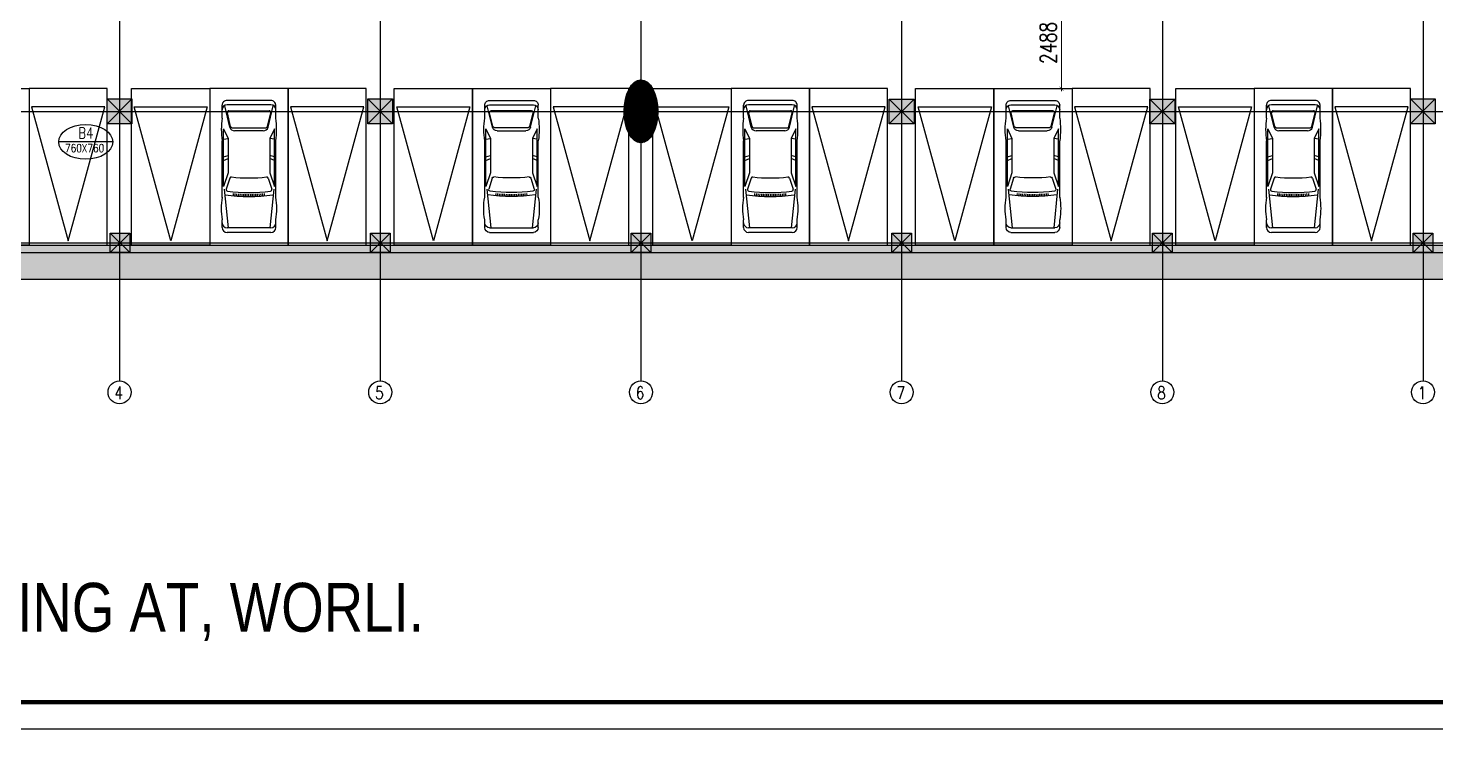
# Model space of a CAD drawing. Extents: x -14054 to 906348, y -36965 to 188562.
# Drawn here: x 817974 to 861171, y 60268 to 81767 of the extents above; entities that cross this region are included whole.
import ezdxf
from ezdxf.enums import TextEntityAlignment as Align

# ---------------------------------------------------------------- set-up
doc = ezdxf.new("R2010")
doc.units = 0
doc.header["$LTSCALE"] = 1000
doc.header["$MEASUREMENT"] = 0
doc.header["$PDMODE"] = 34
doc.header["$PDSIZE"] = -5
doc.linetypes.add('HIDDEN', pattern=[0.375, 0.25, -0.125])
doc.layers.get('0').update_dxf_attribs({"linetype": 'CONTINUOUS'})
doc.layers.get('DEFPOINTS').update_dxf_attribs({"linetype": 'CONTINUOUS'})
for name, color, linetype in [('BOR', 5, 'CONTINUOUS'), ('CAR', 6, 'CONTINUOUS'), ('COL-FIN', 3, 'CONTINUOUS'), ('COL-SOL', 253, 'CONTINUOUS'), ('COL-TX1', 4, 'CONTINUOUS'), ('COL-TX2', 33, 'CONTINUOUS'), ('CROSS', 3, 'CONTINUOUS'), ('DIM', 5, 'CONTINUOUS'), ('DOOR', 6, 'CONTINUOUS'), ('GLASS', 9, 'CONTINUOUS'), ('GRID', 8, 'HIDDEN'), ('HATCH', 9, 'CONTINUOUS'), ('HT', 9, 'CONTINUOUS'), ('RETWALL', 7, 'CONTINUOUS')]:
    doc.layers.add(name, color=color, linetype=linetype)
doc.layers.add('TEXT', color=3, linetype='CONTINUOUS', lineweight=15)
doc.layers.add('WALL', color=2, linetype='CONTINUOUS', lineweight=30)
doc.styles.add('DIM', font='romans.shx', dxfattribs={"width": 0.75, "height": 500})
doc.styles.add('ROMANS', font='ROMANS.shx', dxfattribs={"height": 350})
doc.styles.add('STYLE2', font='simplex.shx', dxfattribs={"width": 0.8})
doc.styles.add('SW1', font='arial.ttf')
doc.dimstyles.new('DIM2', dxfattribs={"dimtxt": 300, "dimasz": 300, "dimexe": 75, "dimexo": 0, "dimgap": 100, "dimtad": 1, "dimdec": 0, "dimzin": 1, "dimdsep": 46, "dimtxsty": 'DIM', "dimblk1": 'ARCHTICK', "dimblk2": 'ARCHTICK', "dimsah": 1, "dimcen": 0, "dimdle": 75, "dimclrd": 9, "dimclre": 9, "dimclrt": 3, "dimadec": 0, "dimazin": 0, "dimtfac": 1, "dimtdec": 0, "dimtmove": 2, "dimatfit": 3, "dimldrblk": 'ARCHTICK', "dimfxl": 1, "dimtolj": 1, "dimtzin": 12, "dimarcsym": 0})

# ---------------------------------------------------------------- blocks, each defined once
blk = doc.blocks.new('CAR1')
at = {"linetype": 'Continuous'}
for p, q in [((-166, 4334), (-166, 4068)), ((-96, 3029), (38, 4341)), ((0, 4500), (1495, 4500)), ((0, 4341), (1495, 4341)), ((1592, 3029), (1457, 4341)), ((1661, 4334), (1661, 4068)), ((-166, 3305), (-166, 1374)), ((35, 2472), (-123, 2938)), ((-123, 2938), (-123, 967)), ((91, 2650), (-30, 3023)), ((217, 3237), (223, 3173)), ((276, 3242), (281, 3178)), ((335, 3246), (339, 3182)), ((394, 3250), (398, 3186)), ((453, 3253), (456, 3189)), ((512, 3256), (514, 3191)), ((571, 3258), (573, 3193)), ((630, 3259), (631, 3195)), ((689, 3260), (689, 3195)), ((748, 3260), (748, 3196)), ((807, 3260), (806, 3195)), ((866, 3259), (864, 3195)), ((925, 3258), (923, 3193)), ((984, 3256), (981, 3191)), ((1043, 3253), (1040, 3189)), ((1102, 3250), (1098, 3186)), ((1160, 3246), (1156, 3182)), ((1219, 3242), (1214, 3178)), ((1278, 3237), (1273, 3173)), ((1405, 2650), (1526, 3023)), ((1461, 2472), (1619, 2938)), ((1619, 2938), (1619, 967)), ((1661, 3305), (1661, 1374)), ((35, 1300), (35, 2472)), ((1461, 1300), (1461, 2472)), ((-123, 2052), (35, 1978)), ((-123, 1923), (35, 1884)), ((1619, 2052), (1461, 1978)), ((1619, 1923), (1461, 1884)), ((-123, 1317), (35, 1300)), ((-123, 967), (35, 1300)), ((259, 1041), (1237, 1041)), ((1619, 1317), (1461, 1300)), ((1619, 967), (1461, 1300)), ((-166, 606), (-166, 166)), ((98, 914), (-80, 181)), ((114, 888), (2, 424)), ((1319, 930), (168, 930)), ((1372, 888), (1485, 424)), ((1398, 914), (1576, 181)), ((1661, 606), (1661, 166)), ((0, 153), (1495, 153)), ((0, 0), (1495, 0)), ((1431, 356), (56, 356))]:
    blk.add_line(p, q, dxfattribs=at)
for centre, radius, start, end in [((0, 4334), 166, 90.0171, 179.9829), ((0, 4176), 166, 90.0171, 179.9829), ((1495, 4334), 166, 0.0171, 89.9829), ((1495, 4176), 166, 0.0171, 89.9829), ((1947, 3686), 2146, 169.7616, 190.2384), ((-451, 3686), 2146, 349.7616, 10.2384), ((748, -2823), 6100, 82.3671, 97.6329), ((22, 3040), 55.1, 96.8356, 198.1699), ((748, -2891), 6031, 83.0262, 96.9738), ((1473, 3040), 55.1, 341.8301, 83.1644), ((143, 2667), 55.4, 198.1055, 275.9744), ((748, -2856), 5500, 83.7528, 96.2472), ((1352, 2667), 55.4, 264.0256, 341.8945), ((2441, 990), 2635, 171.6216, 188.3784), ((259, 875), 166, 90.0444, 166.3177), ((1237, 875), 166, 13.6822, 89.9556), ((-945, 990), 2635, 351.6216, 8.3784), ((168, 875), 55.2, 89.911, 166.2607), ((1319, 875), 55.2, 13.7393, 90.0891), ((0, 318), 166, 180.0172, 269.9829), ((0, 165), 165, 179.9175, 270.0824), ((56, 411), 55.2, 166.3661, 269.9108), ((1431, 411), 55.2, 270.0891, 13.6339), ((1495, 318), 166, 270.0171, 359.9828), ((1496, 165), 165, 269.9176, 0.0825)]:
    blk.add_arc(centre, radius, start, end, dxfattribs=at)
blk = doc.blocks.new('_ARCHTICK')
at = {"color": 0, "linetype": 'ByBlock', "const_width": 0.15}
blk.add_lwpolyline([(-0.5, -0.5), (0.5, 0.5)], dxfattribs=at)
blk = doc.blocks.new('*D84')
at = {"layer": 'DEFPOINTS', "color": 0, "transparency": 16777216}
for p in [(848768, 82398), (848768, 79910), (849684, 79910)]:
    blk.add_point(p, dxfattribs=at)
at = {"layer": 'DIM', "color": 9, "lineweight": -2, "transparency": 16777216}
for p, q in [((848768, 82398), (849759, 82398)), ((849684, 82473), (849684, 79835)), ((848768, 79910), (849759, 79910))]:
    blk.add_line(p, q, dxfattribs=at)
at = {"layer": 'DIM', "color": 9, "lineweight": -2, "transparency": 16777216, "xscale": 125, "yscale": 125, "zscale": 125}
for p, rotation in [((849684, 82398), 90), ((849684, 79910), 270)]:
    blk.add_blockref('_ARCHTICK', p, dxfattribs=dict(at, rotation=rotation))
at = {"layer": 'DIM', "color": 3, "transparency": 16777216, "insert": (849276, 81314), "char_height": 500, "attachment_point": 5, "rotation": 90, "style": 'DIM'}
blk.add_mtext('\\A1;2488', dxfattribs=at)
blk = doc.blocks.new('*U46')
at = {"layer": 'DOOR'}
h = blk.add_hatch(dxfattribs=at)
h.set_pattern_fill('ANSI31', color=8, scale=228.775419, style=0)
h.set_pattern_definition([(225, (850905.295, 209379.08), (20.2210813, -20.2210813), [])])
edge = h.paths.add_edge_path()
edge.add_line((836797.48, 78349.75), (837011.69, 78349.75))
edge.add_ellipse((836777.67, 79212.59), major_axis=(0, -968.08), ratio=0.5331141, start_angle=15.174521, end_angle=178.82724)
edge.add_line((836797.48, 80179.96), (836797.48, 78349.75))
edge = h.paths.add_edge_path()
edge.add_ellipse((836777.67, 79212.59), major_axis=(0, -968.08), ratio=0.5331141, start_angle=181.17276, end_angle=344.825479)
edge.add_line((836543.66, 78349.75), (836797.48, 78349.75))
edge.add_line((836797.48, 78349.75), (836797.48, 80179.96))
edge.add_line((836797.48, 80179.96), (836757.87, 80179.96))
edge = h.paths.add_edge_path()
edge.add_ellipse((836777.67, 79212.59), major_axis=(0, -968.08), ratio=0.5331141, start_angle=344.825479, end_angle=361.17276)
edge.add_line((836797.48, 78245.22), (836797.48, 78349.75))
edge.add_line((836797.48, 78349.75), (836543.66, 78349.75))
edge = h.paths.add_edge_path()
edge.add_ellipse((836777.67, 79212.59), major_axis=(0, -968.08), ratio=0.5331141, start_angle=1.17276, end_angle=15.174521)
edge.add_line((837011.69, 78349.75), (836797.48, 78349.75))
edge.add_line((836797.48, 78349.75), (836797.48, 78245.22))
at = {"layer": 'HATCH', "linetype": 'Continuous'}
h = blk.add_hatch(dxfattribs=at)
h.set_pattern_fill('AR-PARQ1', color=256, scale=200, angle=45, style=0)
h.set_pattern_definition([(135, (558277.8, 51836.5), (-3394.113, 2e-13), [2400, -2400]), (135, (558560.6, 52119.3), (-3394.113, 2e-13), [2400, -2400]), (135, (558843.5, 52402.2), (-3394.113, 2e-13), [2400, -2400]), (135, (559126.3, 52685), (-3394.113, 2e-13), [2400, -2400]), (135, (559409.1, 52967.9), (-3394.113, 2e-13), [2400, -2400]), (135, (559692, 53250.7), (-3394.113, 2e-13), [2400, -2400]), (135, (559974.8, 53533.5), (-3394.113, 2e-13), [2400, -2400]), (45, (556580.7, 53533.5), (3394.113, -2e-13), [2400, -2400]), (45, (556297.9, 53816.4), (3394.113, -2e-13), [2400, -2400]), (45, (556015, 54099.2), (3394.113, -2e-13), [2400, -2400]), (45, (555732.2, 54382), (3394.113, -2e-13), [2400, -2400]), (45, (555449.3, 54665), (3394.113, -2e-13), [2400, -2400]), (45, (555166.5, 54947.8), (3394.113, -2e-13), [2400, -2400]), (45, (554883.7, 55230.6), (3394.113, -2e-13), [2400, -2400])])
h.paths.add_polyline_path([(828524.19, 135527.59), (812384.44, 128568.92), (811709.7, 130074.84), (796975.65, 123722.24), (796975.38, 72400.37), (813907.67, 72400.37), (813907.67, 74050.37), (867647.67, 74050.37), (867647.67, 72400.37), (903337.59, 72400.37), (903337.69, 112114.02), (893725.45, 112114.02), (893725.45, 119284.02), (865188.91, 119284.02), (855815.81, 135527.59)])
h.paths.add_polyline_path([(855336.48, 134697.59), (864709.58, 118454.02), (892895.45, 118454.02), (892895.45, 111284.02), (902507.69, 111284.02), (902507.59, 73230.37), (868477.67, 73230.37), (868477.67, 74880.37), (813077.67, 74880.37), (813077.67, 73230.37), (797805.39, 73230.37), (797805.65, 123176.23), (811286.86, 128988.67), (811961.6, 127482.76), (828695.49, 134697.59)], flags=16)
at = {"layer": 'BOR', "color": 2, "ltscale": 140}
blk.add_lwpolyline([(792347.96, 139802.57), (792347.96, 60267.68), (906347.96, 60267.68), (906347.96, 139802.57)], close=True, dxfattribs=at)
at = {"layer": 'BOR', "ltscale": 140, "const_width": 136.54}
blk.add_lwpolyline([(905528.71, 61086.94), (793167.21, 61086.94), (793167.21, 138983.32), (905528.71, 138983.32)], close=True, dxfattribs=at)
at = {"layer": 'CAR'}
for points in [[(818000.96, 75110.37), (815600.96, 75110.37), (815600.96, 79910.37), (818000.96, 79910.37), (818000.96, 75110.37)], [(818000.96, 75110.37), (820400.96, 75110.37), (820400.96, 79910.37), (818000.96, 79910.37), (818000.96, 75110.37)], [(823547.82, 75110.37), (821147.82, 75110.37), (821147.82, 79910.37), (823547.82, 79910.37), (823547.82, 75110.37)], [(823547.82, 75110.37), (825947.82, 75110.37), (825947.82, 79910.37), (823547.82, 79910.37), (823547.82, 75110.37)], [(825947.82, 75110.37), (828347.82, 75110.37), (828347.82, 79910.37), (825947.82, 79910.37), (825947.82, 75110.37)], [(831607.53, 75110.37), (829207.53, 75110.37), (829207.53, 79910.37), (831607.53, 79910.37), (831607.53, 75110.37)], [(834007.53, 75110.37), (831607.53, 75110.37), (831607.53, 79910.37), (834007.53, 79910.37), (834007.53, 75110.37)], [(834007.53, 75110.37), (836407.53, 75110.37), (836407.53, 79910.37), (834007.53, 79910.37), (834007.53, 75110.37)], [(839547.82, 75110.37), (837147.82, 75110.37), (837147.82, 79910.37), (839547.82, 79910.37), (839547.82, 75110.37)], [(839547.82, 75110.37), (841947.82, 75110.37), (841947.82, 79910.37), (839547.82, 79910.37), (839547.82, 75110.37)], [(841947.82, 75110.37), (844347.82, 75110.37), (844347.82, 79910.37), (841947.82, 79910.37), (841947.82, 75110.37)], [(847607.53, 75110.37), (845207.53, 75110.37), (845207.53, 79910.37), (847607.53, 79910.37), (847607.53, 75110.37)], [(850007.53, 75110.37), (847607.53, 75110.37), (847607.53, 79910.37), (850007.53, 79910.37), (850007.53, 75110.37)], [(850007.53, 75110.37), (852407.53, 75110.37), (852407.53, 79910.37), (850007.53, 79910.37), (850007.53, 75110.37)], [(855594.39, 75110.37), (853194.39, 75110.37), (853194.39, 79910.37), (855594.39, 79910.37), (855594.39, 75110.37)], [(855594.39, 75110.37), (857994.39, 75110.37), (857994.39, 79910.37), (855594.39, 79910.37), (855594.39, 75110.37)], [(857994.39, 75110.37), (860394.39, 75110.37), (860394.39, 79910.37), (857994.39, 79910.37), (857994.39, 75110.37)]]:
    blk.add_lwpolyline(points, dxfattribs=at)
for points in [[(820323.71, 79353.36), (818078.21, 79353.36), (819200.96, 75245.56)], [(821225.06, 79353.36), (823470.57, 79353.36), (822347.82, 75245.56)], [(828270.57, 79353.36), (826025.06, 79353.36), (827147.82, 75245.56)], [(829284.78, 79353.36), (831530.29, 79353.36), (830407.53, 75245.56)], [(836330.29, 79353.36), (834084.78, 79353.36), (835207.53, 75245.56)], [(837225.06, 79353.36), (839470.57, 79353.36), (838347.82, 75245.56)], [(844270.57, 79353.36), (842025.06, 79353.36), (843147.82, 75245.56)], [(845284.78, 79353.36), (847530.29, 79353.36), (846407.53, 75245.56)], [(852330.29, 79353.36), (850084.78, 79353.36), (851207.53, 75245.56)], [(853271.63, 79353.36), (855517.14, 79353.36), (854394.39, 75245.56)], [(860317.14, 79353.36), (858071.63, 79353.36), (859194.39, 75245.56)]]:
    blk.add_lwpolyline(points, close=True, dxfattribs=at)
at = {"layer": 'COL-FIN', "linetype": 'Continuous'}
for points in [[(821154.39, 78835.88), (820394.39, 78835.88), (820394.39, 79595.88), (821154.39, 79595.88)], [(845157.67, 78832.59), (844397.67, 78832.59), (844397.67, 79592.59), (845157.67, 79592.59)], [(853157.67, 78832.59), (852397.67, 78832.59), (852397.67, 79592.59), (853157.67, 79592.59)], [(861154.39, 78835.88), (860394.39, 78835.88), (860394.39, 79595.88), (861154.39, 79595.88)], [(821092.89, 74880.37), (820492.89, 74880.37), (820492.89, 75480.37), (821092.89, 75480.37)], [(845077.67, 74880.37), (844477.67, 74880.37), (844477.67, 75480.37), (845077.67, 75480.37)], [(853077.67, 74880.37), (852477.67, 74880.37), (852477.67, 75480.37), (853077.67, 75480.37)], [(861077.67, 74880.37), (860477.67, 74880.37), (860477.67, 75480.37), (861077.67, 75480.37)]]:
    blk.add_lwpolyline(points, close=True, dxfattribs=at)
at = {"layer": 'COL-FIN', "color": 3, "linetype": 'Continuous'}
for points in [[(829157.67, 78835.88), (828397.67, 78835.88), (828397.67, 79595.88), (829157.67, 79595.88)], [(829077.67, 74880.37), (828477.67, 74880.37), (828477.67, 75480.37), (829077.67, 75480.37)], [(837077.67, 74880.37), (836477.67, 74880.37), (836477.67, 75480.37), (837077.67, 75480.37)]]:
    blk.add_lwpolyline(points, close=True, dxfattribs=at)
at = {"layer": 'COL-SOL', "color": 253, "linetype": 'Continuous'}
for points in [[(820394.39, 79595.88), (820394.39, 78835.88), (821154.39, 79595.88), (821154.39, 78835.88)], [(828397.67, 79595.88), (828397.67, 78835.88), (829157.67, 79595.88), (829157.67, 78835.88)], [(820492.89, 75480.37), (820492.89, 74880.37), (821092.89, 75480.37), (821092.89, 74880.37)], [(828477.67, 75480.37), (828477.67, 74880.37), (829077.67, 75480.37), (829077.67, 74880.37)]]:
    blk.add_solid(points, dxfattribs=at)
at = {"layer": 'COL-SOL', "linetype": 'Continuous'}
for points in [[(844397.67, 79592.59), (844397.67, 78832.59), (845157.67, 79592.59), (845157.67, 78832.59)], [(852397.67, 79592.59), (852397.67, 78832.59), (853157.67, 79592.59), (853157.67, 78832.59)], [(860394.39, 79595.88), (860394.39, 78835.88), (861154.39, 79595.88), (861154.39, 78835.88)], [(836477.67, 75480.37), (836477.67, 74880.37), (837077.67, 75480.37), (837077.67, 74880.37)], [(844477.67, 75480.37), (844477.67, 74880.37), (845077.67, 75480.37), (845077.67, 74880.37)], [(852477.67, 75480.37), (852477.67, 74880.37), (853077.67, 75480.37), (853077.67, 74880.37)], [(860477.67, 75480.37), (860477.67, 74880.37), (861077.67, 75480.37), (861077.67, 74880.37)]]:
    blk.add_solid(points, dxfattribs=at)
at = {"layer": 'COL-TX1', "color": 1}
blk.add_line((820570.09, 78275.62), (818911.42, 78275.62), dxfattribs=at)
blk.add_ellipse((819740.76, 78275.62), major_axis=(-829.33, 0), ratio=0.6434108, dxfattribs=at)
at = {"layer": 'CROSS', "color": 3, "linetype": 'Continuous'}
for p, q in [((821154.39, 79595.88), (820394.39, 78835.88)), ((820394.39, 79595.88), (821154.39, 78835.88)), ((828397.67, 79595.88), (829157.67, 78835.88)), ((829157.67, 79595.88), (828397.67, 78835.88)), ((845157.67, 79592.59), (844397.67, 78832.59)), ((844397.67, 79592.59), (845157.67, 78832.59)), ((853157.67, 79592.59), (852397.67, 78832.59)), ((852397.67, 79592.59), (853157.67, 78832.59)), ((861154.39, 79595.88), (860394.39, 78835.88)), ((860394.39, 79595.88), (861154.39, 78835.88)), ((821092.89, 75480.37), (820492.89, 74880.37)), ((820492.89, 75480.37), (821092.89, 74880.37)), ((829077.67, 75480.37), (828477.67, 74880.37)), ((828477.67, 75480.37), (829077.67, 74880.37)), ((836477.67, 75480.37), (837077.67, 74880.37)), ((837077.67, 75480.37), (836477.67, 74880.37)), ((845077.67, 75480.37), (844477.67, 74880.37)), ((844477.67, 75480.37), (845077.67, 74880.37)), ((852477.67, 75480.37), (853077.67, 74880.37)), ((853077.67, 75480.37), (852477.67, 74880.37)), ((861077.67, 75480.37), (860477.67, 74880.37)), ((860477.67, 75480.37), (861077.67, 74880.37))]:
    blk.add_line(p, q, dxfattribs=at)
at = {"layer": 'GLASS', "color": 1, "linetype": 'Continuous'}
for centre in [(820777.67, 70594.02), (828777.67, 70594.02), (836777.67, 70594.02), (844777.67, 70594.02), (852777.67, 70594.02), (860777.67, 70594.02)]:
    blk.add_circle(centre, 352.83, dxfattribs=at)
at = {"layer": 'GRID', "color": 8, "linetype": 'Continuous'}
for p, q in [((820777.67, 138599.3), (820777.67, 70946.85)), ((828777.67, 138599.3), (828777.67, 70946.85)), ((836777.67, 138599.3), (836777.67, 70946.85)), ((844777.67, 138599.3), (844777.67, 70946.85)), ((852777.67, 138599.3), (852777.67, 70946.85)), ((860777.67, 138599.3), (860777.67, 70946.85)), ((795368.52, 79212.59), (904491.58, 79212.59)), ((795368.52, 75180.37), (904491.58, 75180.37))]:
    blk.add_line(p, q, dxfattribs=at)
at = {"layer": 'HT', "linetype": 'Continuous'}
blk.add_solid([(800055.45, 75110.37), (800055.45, 74880.37), (900257.67, 75110.37), (900257.67, 74880.37)], dxfattribs=at)
at = {"layer": 'RETWALL', "color": 7, "linetype": 'Continuous'}
blk.add_lwpolyline([(813907.67, 74050.37), (813907.67, 72400.37), (796975.38, 72400.37), (796975.65, 123722.24), (811709.7, 130074.84), (812384.44, 128568.92), (828524.19, 135527.59), (855815.81, 135527.59), (865188.91, 119284.02), (893725.45, 119284.02), (893725.45, 112114.02), (903337.69, 112114.02), (903337.59, 72400.37), (867647.67, 72400.37), (867647.67, 74050.37)], close=True, dxfattribs=at)
at = {"layer": 'WALL', "linetype": 'Continuous'}
for points in [[(799685.45, 94630.37), (799685.45, 75110.37), (900627.69, 75110.37), (900627.5, 111054.02), (896057.67, 111054.02)], [(805157.67, 103980.74), (799455.45, 103980.74), (799455.45, 74880.37), (900857.69, 74880.37), (900857.54, 103449.07)]]:
    blk.add_lwpolyline(points, dxfattribs=at)
at = {"layer": 'WALL'}
blk.add_ellipse((836777.67, 79212.59), major_axis=(0, -968.08), ratio=0.5331141, dxfattribs=at)
at = {"layer": 'CAR', "yscale": 0.899999999996728, "zscale": 0.899999999996728}
for p, xscale, rotation in [((825422.58, 79550.39), 0.899999999996728, 180), ((832132.77, 79550.39), -0.899999999996728, 180), ((841422.58, 79550.39), 0.899999999996728, 180), ((848132.77, 79550.39), -0.899999999996728, 180), ((857469.15, 79550.39), 0.899999999996728, 180.0000000000001)]:
    blk.add_blockref('CAR1', p, dxfattribs=dict(at, xscale=xscale, rotation=rotation))
at = {"layer": 'BOR', "color": 3, "ltscale": 140, "style": 'SW1', "width": 0.8}
blk.add_text('ATRIA COMMERCIAL BUILDING AT, WORLI.', height=1500, dxfattribs=at).set_placement((812794.23, 63868.33), align=Align.MIDDLE)
at = {"layer": 'COL-TX1', "style": 'STYLE2', "width": 0.8}
blk.add_text('B4', height=335.415, dxfattribs=at).set_placement((819510.29, 78380.73))
at = {"layer": 'COL-TX2', "color": 4, "style": 'STYLE2', "width": 0.8}
blk.add_text('760X760', height=250, dxfattribs=at).set_placement((819105.65, 77962.2))
at = {"layer": 'TEXT', "style": 'ROMANS', "width": 0.8}
for s, p in [('4', (820620.37, 70387.32)), ('5', (828620.37, 70387.32)), ('6', (836620.37, 70387.32)), ('7', (844620.37, 70387.32)), ('8', (852620.37, 70387.32)), ('1', (860620.37, 70387.32))]:
    blk.add_text(s, height=381.01, dxfattribs=at).set_placement(p)
at = {"layer": 'DIM'}
dim = blk.add_linear_dim(base=(849683.56, 79910.37), p1=(848767.67, 82398.06), p2=(848767.67, 79910.37), angle=90, dimstyle='DIM2', override={"dimtxt": 500, "dimasz": 125}, dxfattribs=at)
dim.commit()
dim.dimension.update_dxf_attribs({"geometry": '*D84', "text_midpoint": (849275.67, 81314.11), "dimtype": 160})

msp = doc.modelspace()

# ---------------------------------------------------------------- block references
at = {"layer": 'TEXT'}
msp.add_blockref('*U46', (0, 0), dxfattribs=at)

doc.saveas('drawing.dxf')
